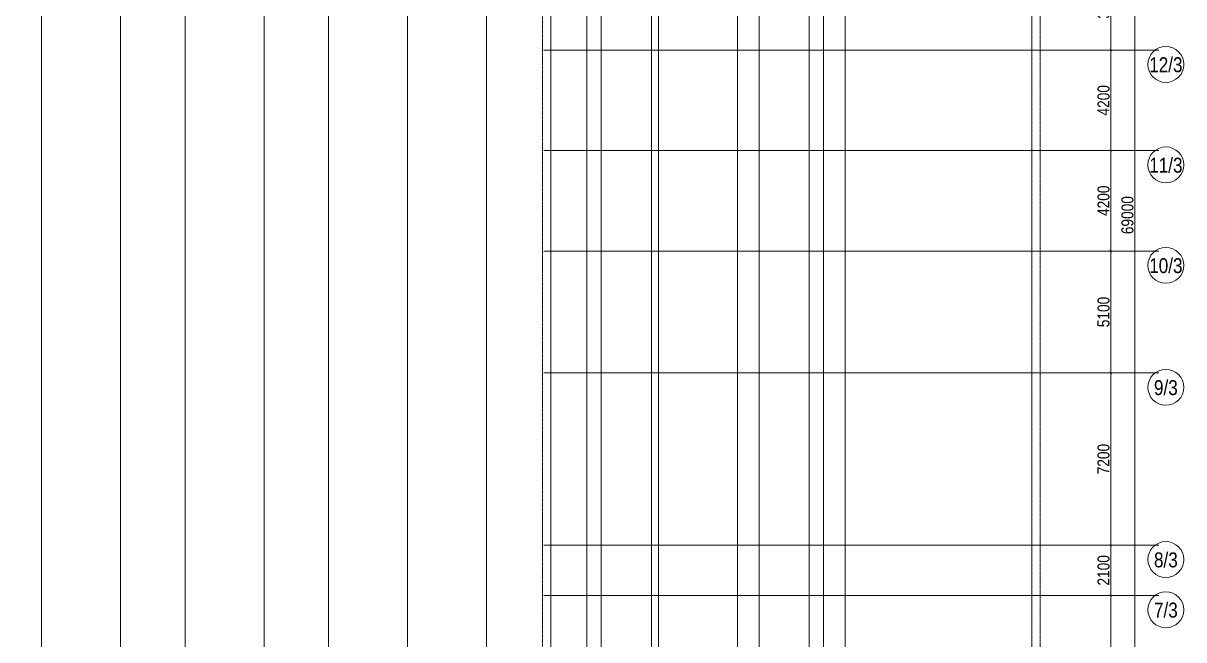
# Model space of a CAD drawing. Header units: millimetres. Extents: x 538266 to 1167394, y 114608 to 637157.
# Drawn here: x 1118866 to 1167394, y 513515 to 539292 of the extents above; entities that cross this region are included whole.
import ezdxf
from ezdxf.enums import TextEntityAlignment as Align

# ---------------------------------------------------------------- set-up
doc = ezdxf.new("R2010")
doc.units = ezdxf.units.MM
doc.linetypes.add('CENTER2', pattern=[28.575, 19.05, -3.175, 3.175, -3.175])
doc.linetypes.add('DASHED', pattern=[19.05, 12.7, -6.35])
doc.layers.get('Defpoints').update_dxf_attribs({"color": 140})
doc.layers.add('АР_Делит', color=120, linetype='Continuous', lineweight=0, plot=False)
doc.layers.add('РД_Оси_100', color=7, linetype='Continuous', lineweight=0, true_color=0x525252)
doc.layers.add('РД_Оси_размер', color=8, linetype='Continuous', lineweight=0)
doc.styles.add('style1', font='ARIALN.TTF')
doc.styles.add('ккк', font='isocpeur.ttf', dxfattribs={"width": 0.85, "oblique": 15})
doc.dimstyles.new('Dim100_ареал', dxfattribs={"dimscale": 100, "dimtxt": 2.5, "dimasz": 1, "dimexe": 1, "dimexo": 1, "dimgap": 0.5, "dimtad": 1, "dimzin": 12, "dimdsep": 46, "dimtxsty": 'style1', "dimblk": 'ARCHTICK', "dimcen": 1, "dimdle": 1, "dimclrd": 256, "dimclre": 256, "dimaunit": 1, "dimadec": 0, "dimazin": 3, "dimtfac": 1, "dimtmove": 1, "dimatfit": 3, "dimldrblk": 'OPEN30', "dimfxl": 4, "dimfxlon": 1, "dimtolj": 1, "dimtzin": 0, "dimlwd": 9, "dimlwe": 9, "dimarcsym": 0})

# ---------------------------------------------------------------- blocks, each defined once
blk = doc.blocks.new('A-iden')
at = {"linetype": 'Continuous', "lineweight": 5}
blk.add_circle((0, -4), 3, dxfattribs=at)
at = {"color": 0, "linetype": 'Continuous', "lineweight": 20, "style": 'ккк', "width": 0.85}
blk.add_attdef('ID', text='', height=8, dxfattribs=at).set_placement((0.31, -3.85), align=Align.MIDDLE_CENTER)
blk = doc.blocks.new('_ArchTick')
at = {"color": 0, "linetype": 'ByBlock', "const_width": 0.15}
blk.add_lwpolyline([(-0.5, -0.5), (0.5, 0.5)], dxfattribs=at)
blk = doc.blocks.new('*D902')
at = {"layer": 'Defpoints', "color": 0, "transparency": 16777216}
for p in [(116910, 69000), (118910, 69000), (116910, 0)]:
    blk.add_point(p, dxfattribs=at)
at = {"layer": 'РД_Оси_размер', "lineweight": 9, "transparency": 16777216}
for p, q in [((118510, 69000), (119010, 69000)), ((118910, -100), (118910, 69100)), ((118510, 0), (119010, 0))]:
    blk.add_line(p, q, dxfattribs=at)
at = {"layer": 'РД_Оси_размер', "lineweight": 9, "transparency": 16777216, "xscale": 100, "yscale": 100, "zscale": 100}
for p, rotation in [((118910, 69000), 90), ((118910, 0), 270)]:
    blk.add_blockref('_ArchTick', p, dxfattribs=dict(at, rotation=rotation))
at = {"layer": 'РД_Оси_размер', "color": 0, "transparency": 16777216, "insert": (118605, 34500), "char_height": 500, "attachment_point": 5, "rotation": 90, "style": 'style1'}
blk.add_mtext('\\A1;69000', dxfattribs=at)
blk = doc.blocks.new('_Open30')
at = {"color": 0, "linetype": 'ByBlock', "lineweight": -2}
for p, q in [((-1, 0.27), (0, 0)), ((0, 0), (-1, -0.27)), ((0, 0), (-1, 0))]:
    blk.add_line(p, q, dxfattribs=at)
blk = doc.blocks.new('*D907')
at = {"layer": 'Defpoints', "color": 0, "transparency": 16777216}
for p in [(116910, 18600), (117910, 18600), (116910, 11700)]:
    blk.add_point(p, dxfattribs=at)
at = {"layer": 'РД_Оси_размер', "lineweight": 9, "transparency": 16777216}
for p, q in [((117510, 18600), (118010, 18600)), ((117910, 11600), (117910, 18700)), ((117510, 11700), (118010, 11700))]:
    blk.add_line(p, q, dxfattribs=at)
at = {"layer": 'РД_Оси_размер', "lineweight": 9, "transparency": 16777216, "xscale": 100, "yscale": 100, "zscale": 100}
for p, rotation in [((117910, 18600), 90), ((117910, 11700), 270)]:
    blk.add_blockref('_ArchTick', p, dxfattribs=dict(at, rotation=rotation))
at = {"layer": 'РД_Оси_размер', "color": 0, "transparency": 16777216, "insert": (117605, 15150), "char_height": 500, "attachment_point": 5, "rotation": 90, "style": 'style1'}
blk.add_mtext('\\A1;6900', dxfattribs=at)
blk = doc.blocks.new('*D908')
at = {"layer": 'Defpoints', "color": 0, "transparency": 16777216}
for p in [(116910, 20700), (117910, 20700), (116910, 18600)]:
    blk.add_point(p, dxfattribs=at)
at = {"layer": 'РД_Оси_размер', "lineweight": 9, "transparency": 16777216}
for p, q in [((117510, 20700), (118010, 20700)), ((117910, 18500), (117910, 20800)), ((117510, 18600), (118010, 18600))]:
    blk.add_line(p, q, dxfattribs=at)
at = {"layer": 'РД_Оси_размер', "lineweight": 9, "transparency": 16777216, "xscale": 100, "yscale": 100, "zscale": 100}
for p, rotation in [((117910, 20700), 90), ((117910, 18600), 270)]:
    blk.add_blockref('_ArchTick', p, dxfattribs=dict(at, rotation=rotation))
at = {"layer": 'РД_Оси_размер', "color": 0, "transparency": 16777216, "insert": (117605, 19650), "char_height": 500, "attachment_point": 5, "rotation": 90, "style": 'style1'}
blk.add_mtext('\\A1;2100', dxfattribs=at)
blk = doc.blocks.new('*D909')
at = {"layer": 'Defpoints', "color": 0, "transparency": 16777216}
for p in [(116910, 27900), (117910, 27900), (116910, 20700)]:
    blk.add_point(p, dxfattribs=at)
at = {"layer": 'РД_Оси_размер', "lineweight": 9, "transparency": 16777216}
for p, q in [((117510, 27900), (118010, 27900)), ((117910, 20600), (117910, 28000)), ((117510, 20700), (118010, 20700))]:
    blk.add_line(p, q, dxfattribs=at)
at = {"layer": 'РД_Оси_размер', "lineweight": 9, "transparency": 16777216, "xscale": 100, "yscale": 100, "zscale": 100}
for p, rotation in [((117910, 27900), 90), ((117910, 20700), 270)]:
    blk.add_blockref('_ArchTick', p, dxfattribs=dict(at, rotation=rotation))
at = {"layer": 'РД_Оси_размер', "color": 0, "transparency": 16777216, "insert": (117605, 24300), "char_height": 500, "attachment_point": 5, "rotation": 90, "style": 'style1'}
blk.add_mtext('\\A1;7200', dxfattribs=at)
blk = doc.blocks.new('*D910')
at = {"layer": 'Defpoints', "color": 0, "transparency": 16777216}
for p in [(116910, 33000), (117910, 33000), (116910, 27900)]:
    blk.add_point(p, dxfattribs=at)
at = {"layer": 'РД_Оси_размер', "lineweight": 9, "transparency": 16777216}
for p, q in [((117510, 33000), (118010, 33000)), ((117910, 27800), (117910, 33100)), ((117510, 27900), (118010, 27900))]:
    blk.add_line(p, q, dxfattribs=at)
at = {"layer": 'РД_Оси_размер', "lineweight": 9, "transparency": 16777216, "xscale": 100, "yscale": 100, "zscale": 100}
for p, rotation in [((117910, 33000), 90), ((117910, 27900), 270)]:
    blk.add_blockref('_ArchTick', p, dxfattribs=dict(at, rotation=rotation))
at = {"layer": 'РД_Оси_размер', "color": 0, "transparency": 16777216, "insert": (117605, 30450), "char_height": 500, "attachment_point": 5, "rotation": 90, "style": 'style1'}
blk.add_mtext('\\A1;5100', dxfattribs=at)
blk = doc.blocks.new('*D911')
at = {"layer": 'Defpoints', "color": 0, "transparency": 16777216}
for p in [(116910, 37200), (117910, 37200), (116910, 33000)]:
    blk.add_point(p, dxfattribs=at)
at = {"layer": 'РД_Оси_размер', "lineweight": 9, "transparency": 16777216}
for p, q in [((117510, 37200), (118010, 37200)), ((117910, 32900), (117910, 37300)), ((117510, 33000), (118010, 33000))]:
    blk.add_line(p, q, dxfattribs=at)
at = {"layer": 'РД_Оси_размер', "lineweight": 9, "transparency": 16777216, "xscale": 100, "yscale": 100, "zscale": 100}
for p, rotation in [((117910, 37200), 90), ((117910, 33000), 270)]:
    blk.add_blockref('_ArchTick', p, dxfattribs=dict(at, rotation=rotation))
at = {"layer": 'РД_Оси_размер', "color": 0, "transparency": 16777216, "insert": (117605, 35100), "char_height": 500, "attachment_point": 5, "rotation": 90, "style": 'style1'}
blk.add_mtext('\\A1;4200', dxfattribs=at)
blk = doc.blocks.new('*D912')
at = {"layer": 'Defpoints', "color": 0, "transparency": 16777216}
for p in [(116910, 41400), (117910, 41400), (116910, 37200)]:
    blk.add_point(p, dxfattribs=at)
at = {"layer": 'РД_Оси_размер', "lineweight": 9, "transparency": 16777216}
for p, q in [((117510, 41400), (118010, 41400)), ((117910, 37100), (117910, 41500)), ((117510, 37200), (118010, 37200))]:
    blk.add_line(p, q, dxfattribs=at)
at = {"layer": 'РД_Оси_размер', "lineweight": 9, "transparency": 16777216, "xscale": 100, "yscale": 100, "zscale": 100}
for p, rotation in [((117910, 41400), 90), ((117910, 37200), 270)]:
    blk.add_blockref('_ArchTick', p, dxfattribs=dict(at, rotation=rotation))
at = {"layer": 'РД_Оси_размер', "color": 0, "transparency": 16777216, "insert": (117605, 39300), "char_height": 500, "attachment_point": 5, "rotation": 90, "style": 'style1'}
blk.add_mtext('\\A1;4200', dxfattribs=at)
blk = doc.blocks.new('*D913')
at = {"layer": 'Defpoints', "color": 0, "transparency": 16777216}
for p in [(116910, 45300), (117910, 45300), (116910, 41400)]:
    blk.add_point(p, dxfattribs=at)
at = {"layer": 'РД_Оси_размер', "lineweight": 9, "transparency": 16777216}
for p, q in [((117510, 45300), (118010, 45300)), ((117910, 41300), (117910, 45400)), ((117510, 41400), (118010, 41400))]:
    blk.add_line(p, q, dxfattribs=at)
at = {"layer": 'РД_Оси_размер', "lineweight": 9, "transparency": 16777216, "xscale": 100, "yscale": 100, "zscale": 100}
for p, rotation in [((117910, 45300), 90), ((117910, 41400), 270)]:
    blk.add_blockref('_ArchTick', p, dxfattribs=dict(at, rotation=rotation))
at = {"layer": 'РД_Оси_размер', "color": 0, "transparency": 16777216, "insert": (117605, 43350), "char_height": 500, "attachment_point": 5, "rotation": 90, "style": 'style1'}
blk.add_mtext('\\A1;3900', dxfattribs=at)
blk = doc.blocks.new('СОШ_2200_АР_ОСИ_М100_28.05.24')
at = {"layer": 'АР_Делит', "color": 251, "linetype": 'DASHED', "true_color": 0x636466}
blk.add_lwpolyline([(114955, 135155), (114955, -355), (93595.036, -355), (93595.036, 13855), (94145, 13855), (94145, 68320), (66055, 68320), (66055, 13857.73), (83455, 13857.73), (83455, -355), (45245, -355), (45245, 13145), (44695, 13145), (44695, 26755), (45245, 26755), (45245, 68320), (20455, 68320), (20455, 26755), (27955, 26755), (27955, 13145), (-355, 13145), (-355, 100855)], dxfattribs=at)
at = {"layer": 'РД_Оси_100', "color": 251, "linetype": 'CENTER2', "true_color": 0x636466}
for p, q in [((73200, -6155), (73200, 139938.679)), ((79200, -6155), (79200, 139938.679)), ((85200, -6155), (85200, 139938.679)), ((88500, -6155), (88500, 139938.679)), ((91800, -6155), (91800, 139938.679)), ((94500, -6155), (94500, 139938.679)), ((96000, -6155), (96000, 139938.679)), ((102300, -6155), (102300, 139938.679)), ((114600, -6155), (114600, 139938.679)), ((119910, 41400), (94200, 41400)), ((119910, 37200), (94200, 37200)), ((119910, 33000), (94200, 33000)), ((119910, 27900), (94200, 27900)), ((119910, 20700), (94200, 20700)), ((119910, 18600), (94200, 18600))]:
    blk.add_line(p, q, dxfattribs=at)
for points in [[(76500, 139938.679), (76500, -6155)], [(82500, 139938.679), (82500, -6155)], [(96600, -6155), (96600, 139938.679)], [(98700, -6194.98), (98700, 139538.679), (98550, 139938.679)], [(99000, -6195.83), (99000, 139538.679), (99150, 139938.679)], [(103200, -6155), (103200, 139938.679)], [(105300, -6155), (105300, 139938.679)], [(105900, 139938.679), (105900, -6155)], [(106800, -6155), (106800, 139938.679)]]:
    blk.add_lwpolyline(points, dxfattribs=at)
at = {"layer": 'РД_Оси_100', "color": 251, "true_color": 0x636466}
ref = blk.add_blockref('A-iden', (120210, 41800), dxfattribs=dict(at, xscale=250, yscale=250, zscale=250))
ref.add_attrib('ID', '12/3', dxfattribs={"layer": '0', "linetype": 'Continuous', "height": 625, "style": 'style1'}).set_placement((120210, 40800), align=Align.MIDDLE)
ref = blk.add_blockref('A-iden', (120210, 37600), dxfattribs=dict(at, xscale=250, yscale=250, zscale=250))
ref.add_attrib('ID', '11/3', dxfattribs={"layer": '0', "linetype": 'Continuous', "height": 625, "style": 'style1'}).set_placement((120210, 36600), align=Align.MIDDLE)
ref = blk.add_blockref('A-iden', (120210, 33400), dxfattribs=dict(at, xscale=250, yscale=250, zscale=250))
ref.add_attrib('ID', '10/3', dxfattribs={"layer": '0', "linetype": 'Continuous', "height": 625, "style": 'style1'}).set_placement((120210, 32400), align=Align.MIDDLE)
ref = blk.add_blockref('A-iden', (120210, 28300), dxfattribs=dict(at, xscale=250, yscale=250, zscale=250))
ref.add_attrib('ID', '9/3', dxfattribs={"layer": '0', "linetype": 'Continuous', "height": 625, "style": 'style1'}).set_placement((120210, 27300), align=Align.MIDDLE)
ref = blk.add_blockref('A-iden', (120210, 21100), dxfattribs=dict(at, xscale=250, yscale=250, zscale=250))
ref.add_attrib('ID', '8/3', dxfattribs={"layer": '0', "linetype": 'Continuous', "height": 625, "style": 'style1'}).set_placement((120210, 20100), align=Align.MIDDLE)
ref = blk.add_blockref('A-iden', (120210, 19000), dxfattribs=dict(at, xscale=250, yscale=250, zscale=250))
ref.add_attrib('ID', '7/3', dxfattribs={"layer": '0', "linetype": 'Continuous', "height": 625, "style": 'style1'}).set_placement((120210, 18000), align=Align.MIDDLE)
at = {"layer": 'РД_Оси_размер', "color": 251, "true_color": 0x636466}
for base, p1, p2, picture, middle in [((118910, 69000), (116910, 0), (116910, 69000), '*D902', (118604.714, 34500)), ((117910, 45300), (116910, 41400), (116910, 45300), '*D913', (117604.714, 43350)), ((117910, 41400), (116910, 37200), (116910, 41400), '*D912', (117604.714, 39300)), ((117910, 37200), (116910, 33000), (116910, 37200), '*D911', (117604.714, 35100)), ((117910, 33000), (116910, 27900), (116910, 33000), '*D910', (117604.714, 30450)), ((117910, 27900), (116910, 20700), (116910, 27900), '*D909', (117604.714, 24300)), ((117910, 20700), (116910, 18600), (116910, 20700), '*D908', (117604.714, 19650)), ((117910, 18600), (116910, 11700), (116910, 18600), '*D907', (117604.714, 15150))]:
    dim = blk.add_linear_dim(base=base, p1=p1, p2=p2, angle=90, dimstyle='Dim100_ареал', override={"dimtxt": 5}, dxfattribs=at)
    dim.commit()
    dim.dimension.update_dxf_attribs({"geometry": picture, "text_midpoint": middle})

msp = doc.modelspace()

# ---------------------------------------------------------------- block references
at = {"layer": 'РД_Оси_100', "lineweight": 25}
msp.add_blockref('СОШ_2200_АР_ОСИ_М100_28.05.24', (1046434, 496769), dxfattribs=at)

doc.saveas('drawing.dxf')
